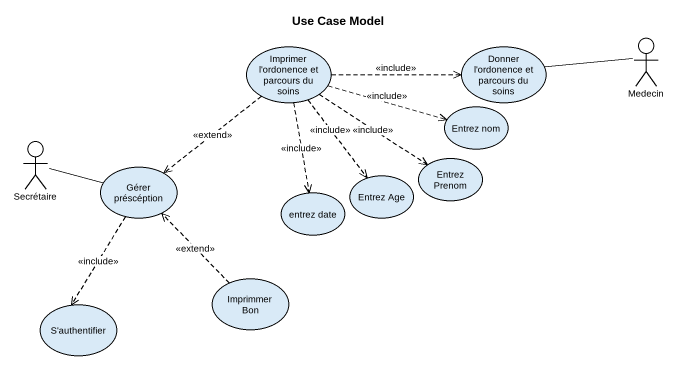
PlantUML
@startuml
title Use Case Model
actor Medecin
usecase "Imprimer l'ordonence et parcours du soins" as Imprimer_l_ordonence_et
usecase "Donner l'ordonence et parcours du soins" as Donner_l_ordonence_et
usecase "Entrez nom" as Entrez_nom
actor Secrétaire
usecase "Entrez Prenom" as Entrez_Prenom
usecase "Gérer préscéption" as Gérer_préscéption
usecase "entrez date" as entrez_date
usecase "Entrez Age" as Entrez_Age
usecase "S'authentifier" as S_authentifier
usecase "Imprimmer Bon" as Imprimmer_Bon
Medecin -left- Donner_l_ordonence_et
Imprimer_l_ordonence_et .right.> Donner_l_ordonence_et : <<include>>
Imprimer_l_ordonence_et .right.> Entrez_nom : <<include>>
Imprimer_l_ordonence_et ..> Entrez_Prenom : <<include>>
Imprimer_l_ordonence_et ..> Gérer_préscéption : <<extend>>
Imprimer_l_ordonence_et ..> entrez_date : <<include>>
Imprimer_l_ordonence_et ..> Entrez_Age : <<include>>
Secrétaire -right- Gérer_préscéption
Gérer_préscéption ..> S_authentifier : <<include>>
Imprimmer_Bon .up.> Gérer_préscéption : <<extend>>
@enduml
